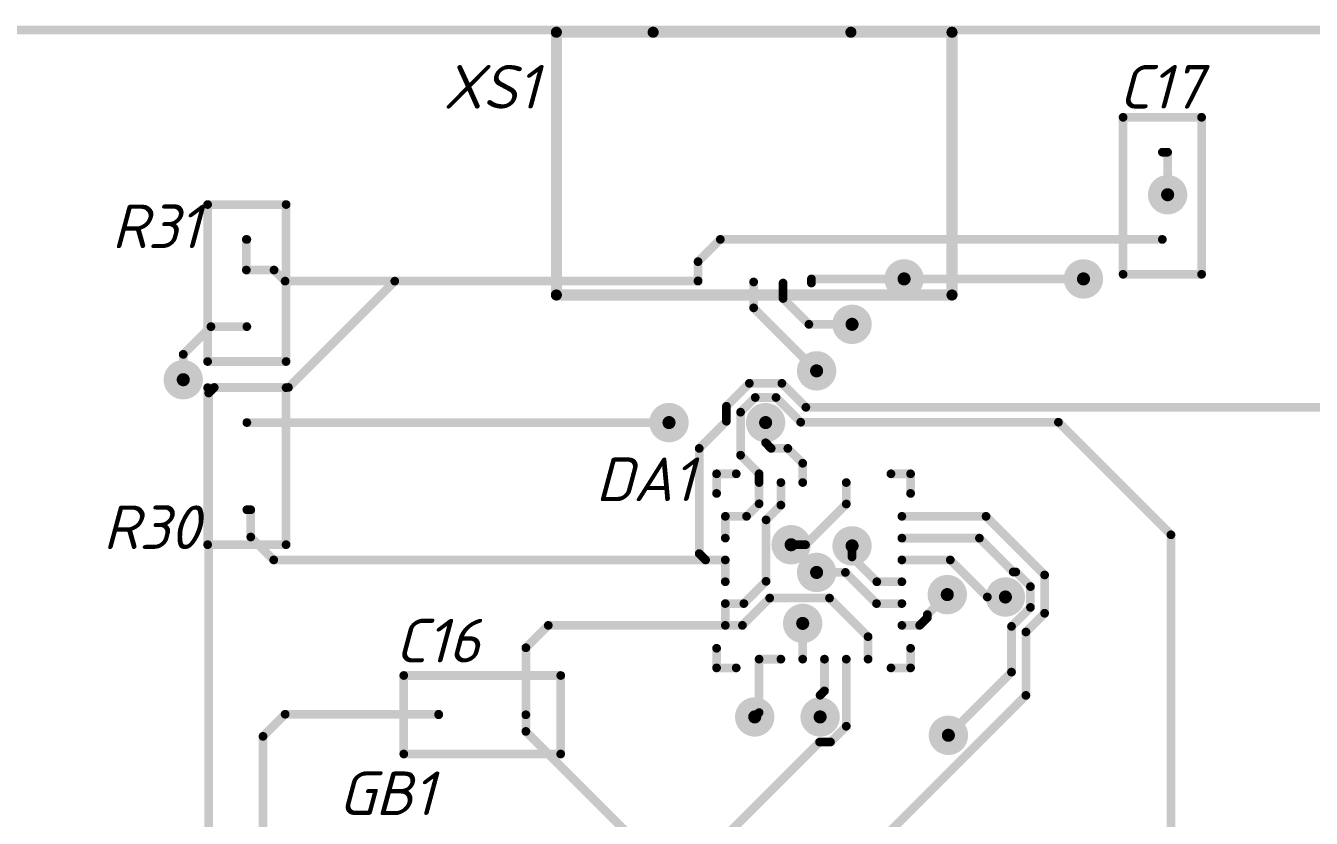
# Model space of a CAD drawing. Header units: millimetres. Extents: x -578 to 740, y 82 to 629.
# Drawn here: x 9.8 to 68.7, y 426.4 to 462.7 of the extents above; entities that cross this region are included whole.
import ezdxf

# ---------------------------------------------------------------- set-up
doc = ezdxf.new("R2010")
doc.units = ezdxf.units.MM
doc.header["$LTSCALE"] = 0.5
doc.layers.get('0').update_dxf_attribs({"lineweight": 60})
doc.layers.add('TopOverlay', color=2, linetype='Continuous')
doc.styles.get("Standard").update_dxf_attribs({"font": 'isocpeui.ttf', "width": 0.9})

# ---------------------------------------------------------------- blocks, each defined once
blk = doc.blocks.new('USB_2')
at = {"layer": 'TopOverlay', "const_width": 0.254}
for points in [[(1.625, -5.7), (7.65, -5.7)], [(1.625, -5.7), (1.625, -14.775)], [(7.65, -5.7), (7.65, -7.919)], [(7.65, -7.919), (7.65, -12.456)], [(7.65, -12.456), (7.65, -14.775)], [(1.625, -14.775), (7.65, -14.775)]]:
    blk.add_lwpolyline(points, dxfattribs=at)
at = {"layer": 'TopOverlay', "const_width": 0.127}
for points in [[(1.562, -5.7, 1), (1.689, -5.7, 1)], [(1.562, -5.7, 1), (1.689, -5.7, 1)], [(7.587, -5.7, 1), (7.714, -5.7, 1)], [(7.587, -5.7, 1), (7.714, -5.7, 1)], [(7.587, -7.919, 1), (7.714, -7.919, 1)], [(7.587, -7.919, 1), (7.714, -7.919, 1)], [(7.587, -12.456, 1), (7.714, -12.456, 1)], [(7.587, -12.456, 1), (7.714, -12.456, 1)], [(1.562, -14.775, 1), (1.689, -14.775, 1)], [(1.562, -14.775, 1), (1.689, -14.775, 1)], [(7.587, -14.775, 1), (7.714, -14.775, 1)], [(7.587, -14.775, 1), (7.714, -14.775, 1)]]:
    blk.add_lwpolyline(points, format="xyb", close=True, dxfattribs=at)
blk = doc.blocks.new('CH0805R_14')
at = {"layer": 'TopOverlay', "const_width": 0.2}
for points in [[(-1.8, -0.9), (-1.8, 0.9)], [(1.8, 0.9), (-1.8, 0.9)], [(1.8, -0.9), (1.8, 0.9)], [(1.8, -0.9), (-1.8, -0.9)]]:
    blk.add_lwpolyline(points, dxfattribs=at)
at = {"layer": 'TopOverlay', "const_width": 0.1}
for points in [[(-1.85, 0.9, 1), (-1.75, 0.9, 1)], [(-1.85, 0.9, 1), (-1.75, 0.9, 1)], [(1.75, 0.9, 1), (1.85, 0.9, 1)], [(1.75, 0.9, 1), (1.85, 0.9, 1)], [(-1.85, -0.9, 1), (-1.75, -0.9, 1)], [(-1.85, -0.9, 1), (-1.75, -0.9, 1)], [(1.75, -0.9, 1), (1.85, -0.9, 1)], [(1.75, -0.9, 1), (1.85, -0.9, 1)]]:
    blk.add_lwpolyline(points, format="xyb", close=True, dxfattribs=at)
blk = doc.blocks.new('CH0805R_15')
at = {"layer": 'TopOverlay', "const_width": 0.2}
for points in [[(-1.8, 0.9), (-1.8, -0.9)], [(-1.8, 0.9), (1.8, 0.9)], [(1.8, 0.9), (1.8, -0.9)], [(-1.8, -0.9), (1.8, -0.9)]]:
    blk.add_lwpolyline(points, dxfattribs=at)
at = {"layer": 'TopOverlay', "const_width": 0.1}
for points in [[(-1.85, 0.9, 1), (-1.75, 0.9, 1)], [(-1.85, 0.9, 1), (-1.75, 0.9, 1)], [(1.75, 0.9, 1), (1.85, 0.9, 1)], [(1.75, 0.9, 1), (1.85, 0.9, 1)], [(-1.85, -0.9, 1), (-1.75, -0.9, 1)], [(-1.85, -0.9, 1), (-1.75, -0.9, 1)], [(1.75, -0.9, 1), (1.85, -0.9, 1)], [(1.75, -0.9, 1), (1.85, -0.9, 1)]]:
    blk.add_lwpolyline(points, format="xyb", close=True, dxfattribs=at)
blk = doc.blocks.new('BQ24295_50')
at = {"layer": 'TopOverlay', "const_width": 0.2}
for points in [[(-1.775, 2.225), (-2.225, 2.225)], [(-2.225, 2.225), (-2.225, 1.775)], [(2.225, 2.225), (1.775, 2.225)], [(2.225, 2.225), (2.225, 1.775)], [(-2.225, -1.775), (-2.225, -2.225)], [(2.225, -1.775), (2.225, -2.225)], [(-1.775, -2.225), (-2.225, -2.225)], [(2.225, -2.225), (1.775, -2.225)]]:
    blk.add_lwpolyline(points, dxfattribs=at)
at = {"layer": 'TopOverlay', "const_width": 0.1}
for points in [[(-2.275, 2.225, 1), (-2.175, 2.225, 1)], [(-2.275, 2.225, 1), (-2.175, 2.225, 1)], [(-1.825, 2.225, 1), (-1.725, 2.225, 1)], [(1.725, 2.225, 1), (1.825, 2.225, 1)], [(2.175, 2.225, 1), (2.275, 2.225, 1)], [(2.175, 2.225, 1), (2.275, 2.225, 1)], [(-2.275, 1.775, 1), (-2.175, 1.775, 1)], [(2.175, 1.775, 1), (2.275, 1.775, 1)], [(-2.275, -1.775, 1), (-2.175, -1.775, 1)], [(2.175, -1.775, 1), (2.275, -1.775, 1)], [(-2.275, -2.225, 1), (-2.175, -2.225, 1)], [(-2.275, -2.225, 1), (-2.175, -2.225, 1)], [(-1.825, -2.225, 1), (-1.725, -2.225, 1)], [(1.725, -2.225, 1), (1.825, -2.225, 1)], [(2.175, -2.225, 1), (2.275, -2.225, 1)], [(2.175, -2.225, 1), (2.275, -2.225, 1)]]:
    blk.add_lwpolyline(points, format="xyb", close=True, dxfattribs=at)
blk = doc.blocks.new('CH0805C_62')
at = {"layer": 'TopOverlay', "const_width": 0.2}
for points in [[(-1.8, 0.9), (-1.8, -0.9)], [(-1.8, 0.9), (1.8, 0.9)], [(1.8, 0.9), (1.8, -0.9)], [(-1.8, -0.9), (1.8, -0.9)]]:
    blk.add_lwpolyline(points, dxfattribs=at)
at = {"layer": 'TopOverlay', "const_width": 0.1}
for points in [[(-1.85, 0.9, 1), (-1.75, 0.9, 1)], [(-1.85, 0.9, 1), (-1.75, 0.9, 1)], [(1.75, 0.9, 1), (1.85, 0.9, 1)], [(1.75, 0.9, 1), (1.85, 0.9, 1)], [(-1.85, -0.9, 1), (-1.75, -0.9, 1)], [(-1.85, -0.9, 1), (-1.75, -0.9, 1)], [(1.75, -0.9, 1), (1.85, -0.9, 1)], [(1.75, -0.9, 1), (1.85, -0.9, 1)]]:
    blk.add_lwpolyline(points, format="xyb", close=True, dxfattribs=at)
blk = doc.blocks.new('CH0805C_63')
at = {"layer": 'TopOverlay', "const_width": 0.2}
for points in [[(-1.8, -0.9), (-1.8, 0.9)], [(-1.8, 0.9), (1.8, 0.9)], [(1.8, -0.9), (1.8, 0.9)], [(-1.8, -0.9), (1.8, -0.9)]]:
    blk.add_lwpolyline(points, dxfattribs=at)
at = {"layer": 'TopOverlay', "const_width": 0.1}
for points in [[(-1.85, 0.9, 1), (-1.75, 0.9, 1)], [(-1.85, 0.9, 1), (-1.75, 0.9, 1)], [(1.75, 0.9, 1), (1.85, 0.9, 1)], [(1.75, 0.9, 1), (1.85, 0.9, 1)], [(-1.85, -0.9, 1), (-1.75, -0.9, 1)], [(-1.85, -0.9, 1), (-1.75, -0.9, 1)], [(1.75, -0.9, 1), (1.85, -0.9, 1)], [(1.75, -0.9, 1), (1.85, -0.9, 1)]]:
    blk.add_lwpolyline(points, format="xyb", close=True, dxfattribs=at)

msp = doc.modelspace()

# ---------------------------------------------------------------- linework, layer by layer
at = {"const_width": 0.4}
for points in [[(-62.288, 462.499), (137.712, 462.499)], [(61.912, 456.899), (62.155, 456.899)], [(62.155, 454.949), (62.155, 456.899)], [(19.889, 451.494), (19.889, 452.899)], [(19.889, 452.899), (19.912, 452.899)], [(40.612, 451.879), (41.632, 452.899)], [(41.632, 452.899), (61.912, 452.899)], [(40.612, 450.999), (40.612, 451.879)], [(19.889, 451.494), (21.159, 451.494)], [(21.159, 451.494), (21.667, 450.986)], [(40.612, 450.986), (40.612, 450.999)], [(45.812, 451.088), (50.064, 451.088)], [(45.812, 450.899), (45.812, 451.088)], [(50.064, 451.088), (58.294, 451.088)], [(21.667, 450.986), (26.696, 450.986)], [(21.82, 446.109), (26.696, 450.986)], [(26.696, 450.986), (40.612, 450.986)], [(43.162, 449.761), (43.162, 450.949)], [(44.512, 450.189), (44.512, 450.899)], [(44.512, 450.189), (45.696, 449.005)], [(43.162, 449.761), (46.051, 446.871)], [(16.994, 447.629), (18.264, 448.899)], [(18.264, 448.899), (19.912, 448.899)], [(45.696, 449.005), (47.677, 449.005)], [(16.994, 446.465), (16.994, 447.629)], [(41.912, 445.245), (42.966, 446.299)], [(42.966, 446.299), (44.457, 446.299)], [(44.457, 446.299), (45.557, 445.199)], [(18.162, 445.855), (18.416, 446.109)], [(18.162, 421.743), (18.162, 445.855)], [(18.416, 446.109), (21.82, 446.109)], [(41.912, 444.561), (41.912, 445.245)], [(42.562, 444.976), (43.235, 445.649)], [(43.235, 445.649), (44.188, 445.649)], [(44.188, 445.649), (45.321, 444.516)], [(45.557, 445.199), (97.428, 445.199)], [(40.666, 443.315), (41.912, 444.561)], [(42.562, 443.002), (42.562, 444.976)], [(45.321, 444.516), (57.144, 444.516)], [(57.144, 444.516), (62.307, 439.353)], [(19.912, 444.499), (39.279, 444.499)], [(43.712, 443.572), (43.712, 444.499)], [(43.712, 443.572), (43.968, 443.315)], [(40.666, 438.489), (40.666, 443.315)], [(42.562, 443.002), (43.412, 442.152)], [(43.968, 443.315), (44.73, 443.315)], [(44.73, 443.315), (45.412, 442.634)], [(43.412, 441.749), (43.412, 442.152)], [(45.412, 441.749), (45.412, 442.634)], [(43.412, 440.775), (43.412, 441.749)], [(44.412, 440.715), (44.412, 441.749)], [(47.412, 440.764), (47.412, 441.749)], [(19.912, 440.499), (20.092, 440.499)], [(20.092, 439.251), (20.092, 440.499)], [(42.836, 440.199), (43.412, 440.775)], [(43.733, 440.036), (44.412, 440.715)], [(45.543, 438.896), (47.412, 440.764)], [(41.862, 440.199), (42.836, 440.199)], [(41.862, 439.199), (41.862, 440.199)], [(43.733, 437.219), (43.733, 440.036)], [(49.962, 440.199), (53.824, 440.199)], [(53.824, 440.199), (56.512, 437.511)], [(20.092, 439.251), (21.145, 438.199)], [(49.962, 439.199), (53.52, 439.199)], [(53.52, 439.199), (55.07, 437.649)], [(62.307, 418.099), (62.307, 439.353)], [(44.883, 438.896), (45.543, 438.896)], [(47.677, 438.337), (47.677, 438.845)], [(21.145, 438.199), (40.957, 438.199)], [(40.666, 438.489), (40.957, 438.199)], [(40.957, 438.199), (41.862, 438.199)], [(41.862, 437.199), (41.862, 438.199)], [(47.677, 438.337), (48.814, 437.199)], [(49.962, 438.199), (52.183, 438.199)], [(52.183, 438.199), (53.883, 436.499)], [(46.051, 437.626), (47.372, 437.626)], [(47.372, 437.626), (48.799, 436.199)], [(55.07, 437.649), (55.188, 437.649)], [(55.188, 437.649), (55.862, 436.976)], [(56.512, 435.754), (56.512, 437.511)], [(42.713, 436.199), (43.733, 437.219)], [(48.814, 437.199), (49.962, 437.199)], [(55.862, 436.023), (55.862, 436.976)], [(42.648, 435.199), (43.898, 436.449)], [(43.898, 436.449), (46.642, 436.449)], [(46.642, 436.449), (48.412, 434.679)], [(51.131, 435.695), (52.046, 436.61)], [(53.883, 436.499), (54.712, 436.499)], [(41.862, 436.199), (42.713, 436.199)], [(41.862, 435.199), (41.862, 436.199)], [(48.799, 436.199), (49.962, 436.199)], [(51.131, 435.555), (51.131, 435.695)], [(54.992, 435.153), (55.862, 436.023)], [(55.652, 434.895), (56.512, 435.754)], [(32.712, 434.171), (33.74, 435.199)], [(33.74, 435.199), (41.862, 435.199)], [(41.862, 435.199), (42.648, 435.199)], [(45.412, 433.649), (45.412, 435.289)], [(49.962, 435.199), (50.776, 435.199)], [(50.776, 435.199), (51.131, 435.555)], [(54.992, 433.054), (54.992, 435.153)], [(48.412, 433.649), (48.412, 434.679)], [(55.652, 431.987), (55.652, 434.895)], [(32.712, 431.099), (32.712, 434.171)], [(43.412, 433.649), (44.412, 433.649)], [(43.412, 431.199), (43.412, 433.649)], [(46.412, 432.195), (46.412, 433.649)], [(47.412, 430.573), (47.412, 433.649)], [(52.096, 430.158), (54.992, 433.054)], [(46.212, 431.995), (46.412, 432.195)], [(46.212, 430.999), (46.212, 431.995)], [(47.912, 424.246), (55.652, 431.987)], [(20.652, 430.107), (21.668, 431.123)], [(21.668, 431.123), (28.712, 431.123)], [(28.712, 431.099), (28.712, 431.123)], [(32.712, 430.335), (32.712, 431.099)], [(43.212, 430.999), (43.412, 431.199)], [(46.688, 429.849), (47.412, 430.573)], [(20.652, 423.463), (20.652, 430.107)], [(32.712, 430.335), (37.512, 425.535)], [(41.512, 425.175), (46.186, 429.849)], [(46.186, 429.849), (46.688, 429.849)]]:
    msp.add_lwpolyline(points, dxfattribs=at)
for points, const_width in [([(61.812, 456.899, 1), (62.012, 456.899, 1)], 0.2), ([(62.055, 456.899, 1), (62.255, 456.899, 1)], 0.2), ([(62.055, 456.899, 1), (62.255, 456.899, 1)], 0.2), ([(61.703, 454.949, 1), (62.606, 454.949, 1)], 0.903), ([(61.805, 454.949, 1), (62.505, 454.949, 1)], 0.7), ([(62.005, 454.949, 1), (62.305, 454.949, 1)], 0.3), ([(62.055, 454.949, 1), (62.255, 454.949, 1)], 0.2), ([(19.789, 452.899, 1), (19.989, 452.899, 1)], 0.2), ([(19.789, 452.899, 1), (19.989, 452.899, 1)], 0.2), ([(19.812, 452.899, 1), (20.012, 452.899, 1)], 0.2), ([(41.532, 452.899, 1), (41.732, 452.899, 1)], 0.2), ([(41.532, 452.899, 1), (41.732, 452.899, 1)], 0.2), ([(61.812, 452.899, 1), (62.012, 452.899, 1)], 0.2), ([(40.512, 451.879, 1), (40.712, 451.879, 1)], 0.2), ([(40.512, 451.879, 1), (40.712, 451.879, 1)], 0.2), ([(49.613, 451.088, 1), (50.516, 451.088, 1)], 0.903), ([(49.714, 451.088, 1), (50.414, 451.088, 1)], 0.7), ([(57.842, 451.088, 1), (58.746, 451.088, 1)], 0.903), ([(57.944, 451.088, 1), (58.644, 451.088, 1)], 0.7), ([(19.789, 451.494, 1), (19.989, 451.494, 1)], 0.2), ([(19.789, 451.494, 1), (19.989, 451.494, 1)], 0.2), ([(21.059, 451.494, 1), (21.259, 451.494, 1)], 0.2), ([(21.059, 451.494, 1), (21.259, 451.494, 1)], 0.2), ([(40.512, 450.999, 1), (40.712, 450.999, 1)], 0.2), ([(40.512, 450.999, 1), (40.712, 450.999, 1)], 0.2), ([(45.712, 451.088, 1), (45.912, 451.088, 1)], 0.2), ([(45.712, 451.088, 1), (45.912, 451.088, 1)], 0.2), ([(49.914, 451.088, 1), (50.214, 451.088, 1)], 0.3), ([(49.964, 451.088, 1), (50.164, 451.088, 1)], 0.2), ([(49.964, 451.088, 1), (50.164, 451.088, 1)], 0.2), ([(58.144, 451.088, 1), (58.444, 451.088, 1)], 0.3), ([(58.194, 451.088, 1), (58.394, 451.088, 1)], 0.2), ([(21.567, 450.986, 1), (21.767, 450.986, 1)], 0.2), ([(21.567, 450.986, 1), (21.767, 450.986, 1)], 0.2), ([(26.596, 450.986, 1), (26.796, 450.986, 1)], 0.2), ([(26.596, 450.986, 1), (26.796, 450.986, 1)], 0.2), ([(26.596, 450.986, 1), (26.796, 450.986, 1)], 0.2), ([(40.512, 450.986, 1), (40.712, 450.986, 1)], 0.2), ([(40.512, 450.986, 1), (40.712, 450.986, 1)], 0.2), ([(43.062, 450.949, 1), (43.262, 450.949, 1)], 0.2), ([(44.412, 450.899, 1), (44.612, 450.899, 1)], 0.2), ([(45.712, 450.899, 1), (45.912, 450.899, 1)], 0.2), ([(44.412, 450.189, 1), (44.612, 450.189, 1)], 0.2), ([(44.412, 450.189, 1), (44.612, 450.189, 1)], 0.2), ([(43.062, 449.761, 1), (43.262, 449.761, 1)], 0.2), ([(43.062, 449.761, 1), (43.262, 449.761, 1)], 0.2), ([(47.225, 449.005, 1), (48.128, 449.005, 1)], 0.903), ([(47.327, 449.005, 1), (48.027, 449.005, 1)], 0.7), ([(18.164, 448.899, 1), (18.364, 448.899, 1)], 0.2), ([(18.164, 448.899, 1), (18.364, 448.899, 1)], 0.2), ([(19.812, 448.899, 1), (20.012, 448.899, 1)], 0.2), ([(45.596, 449.005, 1), (45.796, 449.005, 1)], 0.2), ([(45.596, 449.005, 1), (45.796, 449.005, 1)], 0.2), ([(47.527, 449.005, 1), (47.827, 449.005, 1)], 0.3), ([(47.577, 449.005, 1), (47.777, 449.005, 1)], 0.2), ([(16.894, 447.629, 1), (17.094, 447.629, 1)], 0.2), ([(16.894, 447.629, 1), (17.094, 447.629, 1)], 0.2), ([(45.6, 446.871, 1), (46.503, 446.871, 1)], 0.903), ([(16.542, 446.465, 1), (17.445, 446.465, 1)], 0.903), ([(16.644, 446.465, 1), (17.344, 446.465, 1)], 0.7), ([(45.701, 446.871, 1), (46.401, 446.871, 1)], 0.7), ([(45.901, 446.871, 1), (46.201, 446.871, 1)], 0.3), ([(45.951, 446.871, 1), (46.151, 446.871, 1)], 0.2), ([(16.844, 446.465, 1), (17.144, 446.465, 1)], 0.3), ([(16.894, 446.465, 1), (17.094, 446.465, 1)], 0.2), ([(42.866, 446.299, 1), (43.066, 446.299, 1)], 0.2), ([(42.866, 446.299, 1), (43.066, 446.299, 1)], 0.2), ([(44.357, 446.299, 1), (44.557, 446.299, 1)], 0.2), ([(44.357, 446.299, 1), (44.557, 446.299, 1)], 0.2), ([(18.062, 445.855, 1), (18.262, 445.855, 1)], 0.2), ([(18.062, 445.855, 1), (18.262, 445.855, 1)], 0.2), ([(18.316, 446.109, 1), (18.516, 446.109, 1)], 0.2), ([(18.316, 446.109, 1), (18.516, 446.109, 1)], 0.2), ([(21.72, 446.109, 1), (21.92, 446.109, 1)], 0.2), ([(21.72, 446.109, 1), (21.92, 446.109, 1)], 0.2), ([(38.828, 444.499, 1), (39.731, 444.499, 1)], 0.903), ([(41.812, 445.245, 1), (42.012, 445.245, 1)], 0.2), ([(41.812, 445.245, 1), (42.012, 445.245, 1)], 0.2), ([(43.26, 444.499, 1), (44.163, 444.499, 1)], 0.903), ([(43.135, 445.649, 1), (43.335, 445.649, 1)], 0.2), ([(43.135, 445.649, 1), (43.335, 445.649, 1)], 0.2), ([(44.088, 445.649, 1), (44.288, 445.649, 1)], 0.2), ([(44.088, 445.649, 1), (44.288, 445.649, 1)], 0.2), ([(45.457, 445.199, 1), (45.657, 445.199, 1)], 0.2), ([(45.457, 445.199, 1), (45.657, 445.199, 1)], 0.2), ([(38.929, 444.499, 1), (39.629, 444.499, 1)], 0.7), ([(39.129, 444.499, 1), (39.429, 444.499, 1)], 0.3), ([(41.812, 444.561, 1), (42.012, 444.561, 1)], 0.2), ([(41.812, 444.561, 1), (42.012, 444.561, 1)], 0.2), ([(42.462, 444.976, 1), (42.662, 444.976, 1)], 0.2), ([(42.462, 444.976, 1), (42.662, 444.976, 1)], 0.2), ([(43.362, 444.499, 1), (44.062, 444.499, 1)], 0.7), ([(43.562, 444.499, 1), (43.862, 444.499, 1)], 0.3), ([(45.221, 444.516, 1), (45.421, 444.516, 1)], 0.2), ([(45.221, 444.516, 1), (45.421, 444.516, 1)], 0.2), ([(57.044, 444.516, 1), (57.244, 444.516, 1)], 0.2), ([(57.044, 444.516, 1), (57.244, 444.516, 1)], 0.2), ([(19.812, 444.499, 1), (20.012, 444.499, 1)], 0.2), ([(39.179, 444.499, 1), (39.379, 444.499, 1)], 0.2), ([(43.612, 444.499, 1), (43.812, 444.499, 1)], 0.2), ([(43.612, 443.572, 1), (43.812, 443.572, 1)], 0.2), ([(43.612, 443.572, 1), (43.812, 443.572, 1)], 0.2), ([(40.566, 443.315, 1), (40.766, 443.315, 1)], 0.2), ([(40.566, 443.315, 1), (40.766, 443.315, 1)], 0.2), ([(42.462, 443.002, 1), (42.662, 443.002, 1)], 0.2), ([(42.462, 443.002, 1), (42.662, 443.002, 1)], 0.2), ([(43.868, 443.315, 1), (44.068, 443.315, 1)], 0.2), ([(43.868, 443.315, 1), (44.068, 443.315, 1)], 0.2), ([(44.63, 443.315, 1), (44.83, 443.315, 1)], 0.2), ([(44.63, 443.315, 1), (44.83, 443.315, 1)], 0.2), ([(43.312, 442.152, 1), (43.512, 442.152, 1)], 0.2), ([(43.312, 442.152, 1), (43.512, 442.152, 1)], 0.2), ([(45.312, 442.634, 1), (45.512, 442.634, 1)], 0.2), ([(45.312, 442.634, 1), (45.512, 442.634, 1)], 0.2), ([(43.312, 441.749, 1), (43.512, 441.749, 1)], 0.2), ([(43.312, 441.749, 1), (43.512, 441.749, 1)], 0.2), ([(44.312, 441.749, 1), (44.512, 441.749, 1)], 0.2), ([(45.312, 441.749, 1), (45.512, 441.749, 1)], 0.2), ([(47.312, 441.749, 1), (47.512, 441.749, 1)], 0.2), ([(19.812, 440.499, 1), (20.012, 440.499, 1)], 0.2), ([(19.992, 440.499, 1), (20.192, 440.499, 1)], 0.2), ([(19.992, 440.499, 1), (20.192, 440.499, 1)], 0.2), ([(43.312, 440.775, 1), (43.512, 440.775, 1)], 0.2), ([(43.312, 440.775, 1), (43.512, 440.775, 1)], 0.2), ([(44.312, 440.715, 1), (44.512, 440.715, 1)], 0.2), ([(44.312, 440.715, 1), (44.512, 440.715, 1)], 0.2), ([(47.312, 440.764, 1), (47.512, 440.764, 1)], 0.2), ([(47.312, 440.764, 1), (47.512, 440.764, 1)], 0.2), ([(41.762, 440.199, 1), (41.962, 440.199, 1)], 0.2), ([(41.762, 440.199, 1), (41.962, 440.199, 1)], 0.2), ([(42.736, 440.199, 1), (42.936, 440.199, 1)], 0.2), ([(42.736, 440.199, 1), (42.936, 440.199, 1)], 0.2), ([(43.633, 440.036, 1), (43.833, 440.036, 1)], 0.2), ([(43.633, 440.036, 1), (43.833, 440.036, 1)], 0.2), ([(49.862, 440.199, 1), (50.062, 440.199, 1)], 0.2), ([(53.724, 440.199, 1), (53.924, 440.199, 1)], 0.2), ([(53.724, 440.199, 1), (53.924, 440.199, 1)], 0.2), ([(19.992, 439.251, 1), (20.192, 439.251, 1)], 0.2), ([(19.992, 439.251, 1), (20.192, 439.251, 1)], 0.2), ([(41.762, 439.199, 1), (41.962, 439.199, 1)], 0.2), ([(44.431, 438.896, 1), (45.334, 438.896, 1)], 0.903), ([(44.533, 438.896, 1), (45.233, 438.896, 1)], 0.7), ([(47.225, 438.845, 1), (48.128, 438.845, 1)], 0.903), ([(47.327, 438.845, 1), (48.027, 438.845, 1)], 0.7), ([(49.862, 439.199, 1), (50.062, 439.199, 1)], 0.2), ([(53.42, 439.199, 1), (53.62, 439.199, 1)], 0.2), ([(53.42, 439.199, 1), (53.62, 439.199, 1)], 0.2), ([(62.207, 439.353, 1), (62.407, 439.353, 1)], 0.2), ([(62.207, 439.353, 1), (62.407, 439.353, 1)], 0.2), ([(44.733, 438.896, 1), (45.033, 438.896, 1)], 0.3), ([(44.783, 438.896, 1), (44.983, 438.896, 1)], 0.2), ([(45.443, 438.896, 1), (45.643, 438.896, 1)], 0.2), ([(45.443, 438.896, 1), (45.643, 438.896, 1)], 0.2), ([(47.527, 438.845, 1), (47.827, 438.845, 1)], 0.3), ([(47.577, 438.845, 1), (47.777, 438.845, 1)], 0.2), ([(21.045, 438.199, 1), (21.245, 438.199, 1)], 0.2), ([(21.045, 438.199, 1), (21.245, 438.199, 1)], 0.2), ([(40.566, 438.489, 1), (40.766, 438.489, 1)], 0.2), ([(40.566, 438.489, 1), (40.766, 438.489, 1)], 0.2), ([(40.857, 438.199, 1), (41.057, 438.199, 1)], 0.2), ([(40.857, 438.199, 1), (41.057, 438.199, 1)], 0.2), ([(40.857, 438.199, 1), (41.057, 438.199, 1)], 0.2), ([(41.762, 438.199, 1), (41.962, 438.199, 1)], 0.2), ([(41.762, 438.199, 1), (41.962, 438.199, 1)], 0.2), ([(45.6, 437.626, 1), (46.503, 437.626, 1)], 0.903), ([(45.701, 437.626, 1), (46.401, 437.626, 1)], 0.7), ([(47.577, 438.337, 1), (47.777, 438.337, 1)], 0.2), ([(47.577, 438.337, 1), (47.777, 438.337, 1)], 0.2), ([(49.862, 438.199, 1), (50.062, 438.199, 1)], 0.2), ([(52.083, 438.199, 1), (52.283, 438.199, 1)], 0.2), ([(52.083, 438.199, 1), (52.283, 438.199, 1)], 0.2), ([(45.901, 437.626, 1), (46.201, 437.626, 1)], 0.3), ([(45.951, 437.626, 1), (46.151, 437.626, 1)], 0.2), ([(47.272, 437.626, 1), (47.472, 437.626, 1)], 0.2), ([(47.272, 437.626, 1), (47.472, 437.626, 1)], 0.2), ([(54.97, 437.649, 1), (55.17, 437.649, 1)], 0.2), ([(54.97, 437.649, 1), (55.17, 437.649, 1)], 0.2), ([(55.088, 437.649, 1), (55.288, 437.649, 1)], 0.2), ([(55.088, 437.649, 1), (55.288, 437.649, 1)], 0.2), ([(56.412, 437.511, 1), (56.612, 437.511, 1)], 0.2), ([(56.412, 437.511, 1), (56.612, 437.511, 1)], 0.2), ([(41.762, 437.199, 1), (41.962, 437.199, 1)], 0.2), ([(43.633, 437.219, 1), (43.833, 437.219, 1)], 0.2), ([(43.633, 437.219, 1), (43.833, 437.219, 1)], 0.2), ([(48.714, 437.199, 1), (48.914, 437.199, 1)], 0.2), ([(48.714, 437.199, 1), (48.914, 437.199, 1)], 0.2), ([(49.862, 437.199, 1), (50.062, 437.199, 1)], 0.2), ([(51.594, 436.61, 1), (52.497, 436.61, 1)], 0.903), ([(51.696, 436.61, 1), (52.396, 436.61, 1)], 0.7), ([(54.26, 436.499, 1), (55.163, 436.499, 1)], 0.903), ([(54.362, 436.499, 1), (55.062, 436.499, 1)], 0.7), ([(55.762, 436.976, 1), (55.962, 436.976, 1)], 0.2), ([(55.762, 436.976, 1), (55.962, 436.976, 1)], 0.2), ([(43.798, 436.449, 1), (43.998, 436.449, 1)], 0.2), ([(43.798, 436.449, 1), (43.998, 436.449, 1)], 0.2), ([(46.542, 436.449, 1), (46.742, 436.449, 1)], 0.2), ([(46.542, 436.449, 1), (46.742, 436.449, 1)], 0.2), ([(51.896, 436.61, 1), (52.196, 436.61, 1)], 0.3), ([(51.946, 436.61, 1), (52.146, 436.61, 1)], 0.2), ([(53.783, 436.499, 1), (53.983, 436.499, 1)], 0.2), ([(53.783, 436.499, 1), (53.983, 436.499, 1)], 0.2), ([(54.562, 436.499, 1), (54.862, 436.499, 1)], 0.3), ([(54.612, 436.499, 1), (54.812, 436.499, 1)], 0.2), ([(41.762, 436.199, 1), (41.962, 436.199, 1)], 0.2), ([(41.762, 436.199, 1), (41.962, 436.199, 1)], 0.2), ([(42.613, 436.199, 1), (42.813, 436.199, 1)], 0.2), ([(42.613, 436.199, 1), (42.813, 436.199, 1)], 0.2), ([(44.96, 435.289, 1), (45.863, 435.289, 1)], 0.903), ([(45.062, 435.289, 1), (45.762, 435.289, 1)], 0.7), ([(48.699, 436.199, 1), (48.899, 436.199, 1)], 0.2), ([(48.699, 436.199, 1), (48.899, 436.199, 1)], 0.2), ([(49.862, 436.199, 1), (50.062, 436.199, 1)], 0.2), ([(51.031, 435.695, 1), (51.231, 435.695, 1)], 0.2), ([(51.031, 435.695, 1), (51.231, 435.695, 1)], 0.2), ([(55.762, 436.023, 1), (55.962, 436.023, 1)], 0.2), ([(55.762, 436.023, 1), (55.962, 436.023, 1)], 0.2), ([(56.412, 435.754, 1), (56.612, 435.754, 1)], 0.2), ([(56.412, 435.754, 1), (56.612, 435.754, 1)], 0.2), ([(33.64, 435.199, 1), (33.84, 435.199, 1)], 0.2), ([(33.64, 435.199, 1), (33.84, 435.199, 1)], 0.2), ([(41.762, 435.199, 1), (41.962, 435.199, 1)], 0.2), ([(41.762, 435.199, 1), (41.962, 435.199, 1)], 0.2), ([(41.762, 435.199, 1), (41.962, 435.199, 1)], 0.2), ([(42.548, 435.199, 1), (42.748, 435.199, 1)], 0.2), ([(42.548, 435.199, 1), (42.748, 435.199, 1)], 0.2), ([(45.262, 435.289, 1), (45.562, 435.289, 1)], 0.3), ([(45.312, 435.289, 1), (45.512, 435.289, 1)], 0.2), ([(49.862, 435.199, 1), (50.062, 435.199, 1)], 0.2), ([(50.676, 435.199, 1), (50.876, 435.199, 1)], 0.2), ([(50.676, 435.199, 1), (50.876, 435.199, 1)], 0.2), ([(51.031, 435.555, 1), (51.231, 435.555, 1)], 0.2), ([(51.031, 435.555, 1), (51.231, 435.555, 1)], 0.2), ([(54.892, 435.153, 1), (55.092, 435.153, 1)], 0.2), ([(54.892, 435.153, 1), (55.092, 435.153, 1)], 0.2), ([(48.312, 434.679, 1), (48.512, 434.679, 1)], 0.2), ([(48.312, 434.679, 1), (48.512, 434.679, 1)], 0.2), ([(55.552, 434.895, 1), (55.752, 434.895, 1)], 0.2), ([(55.552, 434.895, 1), (55.752, 434.895, 1)], 0.2), ([(32.612, 434.171, 1), (32.812, 434.171, 1)], 0.2), ([(32.612, 434.171, 1), (32.812, 434.171, 1)], 0.2), ([(43.312, 433.649, 1), (43.512, 433.649, 1)], 0.2), ([(43.312, 433.649, 1), (43.512, 433.649, 1)], 0.2), ([(44.312, 433.649, 1), (44.512, 433.649, 1)], 0.2), ([(45.312, 433.649, 1), (45.512, 433.649, 1)], 0.2), ([(46.312, 433.649, 1), (46.512, 433.649, 1)], 0.2), ([(47.312, 433.649, 1), (47.512, 433.649, 1)], 0.2), ([(48.312, 433.649, 1), (48.512, 433.649, 1)], 0.2), ([(54.892, 433.054, 1), (55.092, 433.054, 1)], 0.2), ([(54.892, 433.054, 1), (55.092, 433.054, 1)], 0.2), ([(46.312, 432.195, 1), (46.512, 432.195, 1)], 0.2), ([(46.312, 432.195, 1), (46.512, 432.195, 1)], 0.2), ([(42.76, 430.999, 1), (43.663, 430.999, 1)], 0.903), ([(45.76, 430.999, 1), (46.663, 430.999, 1)], 0.903), ([(46.112, 431.995, 1), (46.312, 431.995, 1)], 0.2), ([(46.112, 431.995, 1), (46.312, 431.995, 1)], 0.2), ([(55.552, 431.987, 1), (55.752, 431.987, 1)], 0.2), ([(55.552, 431.987, 1), (55.752, 431.987, 1)], 0.2), ([(21.568, 431.123, 1), (21.768, 431.123, 1)], 0.2), ([(21.568, 431.123, 1), (21.768, 431.123, 1)], 0.2), ([(28.612, 431.123, 1), (28.812, 431.123, 1)], 0.2), ([(28.612, 431.123, 1), (28.812, 431.123, 1)], 0.2), ([(28.612, 431.099, 1), (28.812, 431.099, 1)], 0.2), ([(32.612, 431.099, 1), (32.812, 431.099, 1)], 0.2), ([(32.612, 431.099, 1), (32.812, 431.099, 1)], 0.2), ([(42.862, 430.999, 1), (43.562, 430.999, 1)], 0.7), ([(43.062, 430.999, 1), (43.362, 430.999, 1)], 0.3), ([(43.112, 430.999, 1), (43.312, 430.999, 1)], 0.2), ([(43.312, 431.199, 1), (43.512, 431.199, 1)], 0.2), ([(43.312, 431.199, 1), (43.512, 431.199, 1)], 0.2), ([(45.862, 430.999, 1), (46.562, 430.999, 1)], 0.7), ([(46.062, 430.999, 1), (46.362, 430.999, 1)], 0.3), ([(46.112, 430.999, 1), (46.312, 430.999, 1)], 0.2), ([(47.312, 430.573, 1), (47.512, 430.573, 1)], 0.2), ([(47.312, 430.573, 1), (47.512, 430.573, 1)], 0.2), ([(51.645, 430.158, 1), (52.548, 430.158, 1)], 0.903), ([(51.746, 430.158, 1), (52.446, 430.158, 1)], 0.7), ([(20.552, 430.107, 1), (20.752, 430.107, 1)], 0.2), ([(20.552, 430.107, 1), (20.752, 430.107, 1)], 0.2), ([(32.612, 430.335, 1), (32.812, 430.335, 1)], 0.2), ([(32.612, 430.335, 1), (32.812, 430.335, 1)], 0.2), ([(46.086, 429.849, 1), (46.286, 429.849, 1)], 0.2), ([(46.086, 429.849, 1), (46.286, 429.849, 1)], 0.2), ([(46.588, 429.849, 1), (46.788, 429.849, 1)], 0.2), ([(46.588, 429.849, 1), (46.788, 429.849, 1)], 0.2), ([(51.946, 430.158, 1), (52.246, 430.158, 1)], 0.3), ([(51.996, 430.158, 1), (52.196, 430.158, 1)], 0.2)]:
    msp.add_lwpolyline(points, format="xyb", close=True, dxfattribs=dict(const_width=const_width))

# ---------------------------------------------------------------- block references
at = {"xscale": 2, "yscale": 2, "zscale": 2}
for name, p, rotation in [('USB_2', (22.712, 447.099), 90), ('CH0805C_62', (61.912, 454.899), 90), ('BQ24295_50', (45.912, 437.699), 180)]:
    msp.add_blockref(name, p, dxfattribs=dict(at, rotation=rotation))
at = {"color": 7, "xscale": 2, "yscale": 2, "zscale": 2}
for name, p, rotation in [('CH0805R_14', (19.912, 450.899), 270), ('CH0805R_15', (19.912, 442.499), 90)]:
    msp.add_blockref(name, p, dxfattribs=dict(at, rotation=rotation))
at = {"xscale": 2, "yscale": 2, "zscale": 2}
msp.add_blockref('CH0805C_63', (30.712, 431.099), dxfattribs=at)

# ---------------------------------------------------------------- texts
for s, p in [('XS1', (28.912, 458.899)), ('C17', (59.912, 458.899)), ('R31', (13.712, 452.499)), ('DA1', (35.912, 440.899)), ('R30', (13.312, 438.699)), ('C16', (26.712, 433.499)), ('GB1', (24.112, 426.499))]:
    msp.add_text(s, height=2).set_placement(p)

doc.saveas('drawing.dxf')
